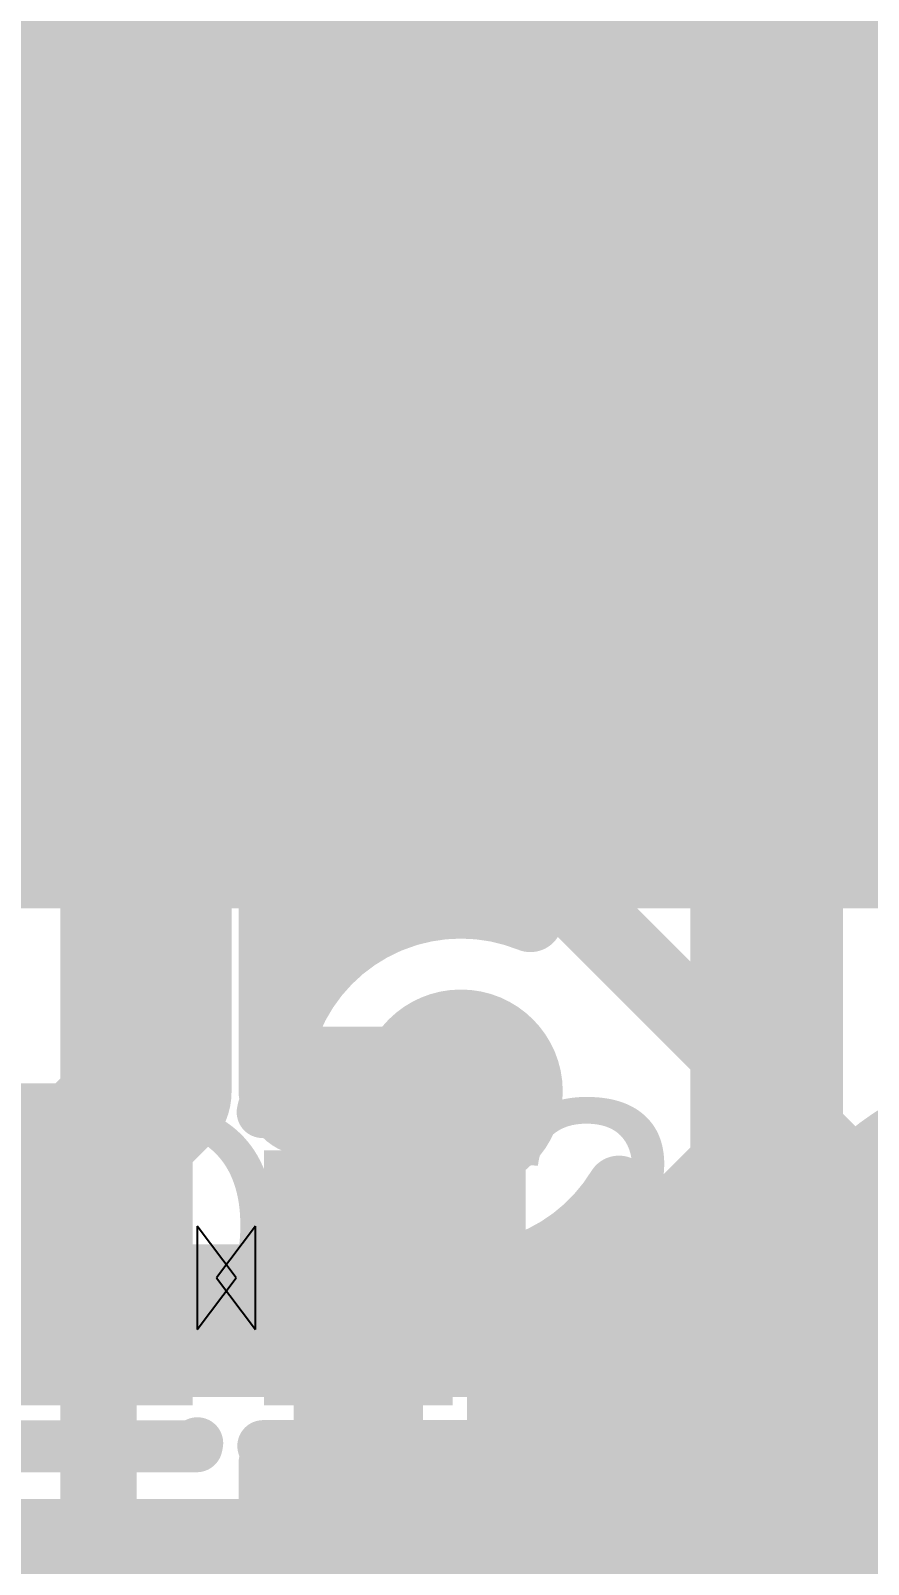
# Model space of a CAD drawing. Header units: inches. Extents: x 0 to 215, y 0 to 215.
# Drawn here: x 0.4368 to 0.5015, y 0.4549 to 0.5734 of the extents above; entities that cross this region are included whole.
import ezdxf

# ---------------------------------------------------------------- set-up
doc = ezdxf.new("R2010")
doc.units = ezdxf.units.IN
doc.header["$MEASUREMENT"] = 0
for name, color, linetype in [('BottomLayer', 5, 'Continuous'), ('BottomOverlay', 54, 'Continuous'), ('BottomPaste', 16, 'Continuous'), ('BottomSolder', 6, 'Continuous'), ('TopLayer', 1, 'Continuous'), ('TopOverlay', 2, 'Continuous'), ('TopPaste', 8, 'Continuous'), ('TopSolder', 216, 'Continuous'), ('ViaHoleLayer', 16, 'Continuous')]:
    doc.layers.add(name, color=color, linetype=linetype)
doc.styles.add('Arial', font='', dxfattribs={"height": 0.2})
doc.styles.get('Arial').set_extended_font_data('Arial')

# ---------------------------------------------------------------- blocks, each defined once
blk = doc.blocks.new('BF82192__10')
at = {"layer": 'BottomLayer'}
for points in [[(-0.01181, -0.18307), (-0.01181, -0.15157), (0.01181, -0.15157), (0.01181, -0.18307)], [(0.03543, -0.18307), (0.03543, -0.15157), (0.05906, -0.15157), (0.05906, -0.18307)]]:
    blk.add_hatch(color=5, dxfattribs=at).paths.add_polyline_path(points)
at = {"layer": 'BottomPaste'}
for points in [[(-0.01181, -0.18307), (-0.01181, -0.15157), (0.01181, -0.15157), (0.01181, -0.18307)], [(0.03543, -0.18307), (0.03543, -0.15157), (0.05906, -0.15157), (0.05906, -0.18307)]]:
    blk.add_hatch(color=16, dxfattribs=at).paths.add_polyline_path(points)
at = {"layer": 'BottomSolder'}
for points in [[(-0.01581, -0.18707), (-0.01581, -0.14757), (0.01581, -0.14757), (0.01581, -0.18707)], [(0.03143, -0.18707), (0.03143, -0.14757), (0.06306, -0.14757), (0.06306, -0.18707)]]:
    blk.add_hatch(color=6, dxfattribs=at).paths.add_polyline_path(points)
at = {"layer": 'BottomOverlay'}
blk.add_lwpolyline([(0.29565, -0.08636, 0.01, 0.01, -1), (-0.2949, -0.08636, 0.01, 0.01, 0)], format="xyseb", dxfattribs=at)
blk.add_lwpolyline([(0.29565, -0.08636, 0.01, 0.01, -1), (-0.2949, -0.08636, 0.01, 0.01, 0)], format="xyseb", dxfattribs=at)
blk = doc.blocks.new('T___P_____18')
at = {"layer": 'TopLayer'}
h = blk.add_hatch(color=1, dxfattribs=at)
edge = h.paths.add_edge_path()
edge.add_arc((0, 0), 0.01969, 0, 360)
at = {"layer": 'TopPaste'}
h = blk.add_hatch(color=8, dxfattribs=at)
edge = h.paths.add_edge_path()
edge.add_arc((0, 0), 0.01969, 0, 360)
at = {"layer": 'TopSolder'}
h = blk.add_hatch(color=216, dxfattribs=at)
edge = h.paths.add_edge_path()
edge.add_arc((0, 0), 0.02369, 0, 360)
blk = doc.blocks.new('R0201_23')
at = {"layer": 'TopLayer'}
for points in [[(-0.01673, 0.00787), (-0.00492, 0.00787), (-0.00492, -0.00787), (-0.01673, -0.00787)], [(0.00492, 0.00787), (0.01673, 0.00787), (0.01673, -0.00787), (0.00492, -0.00787)]]:
    blk.add_hatch(color=1, dxfattribs=at).paths.add_polyline_path(points)
at = {"layer": 'TopPaste'}
for points in [[(-0.01673, 0.00787), (-0.00492, 0.00787), (-0.00492, -0.00787), (-0.01673, -0.00787)], [(0.00492, 0.00787), (0.01673, 0.00787), (0.01673, -0.00787), (0.00492, -0.00787)]]:
    blk.add_hatch(color=8, dxfattribs=at).paths.add_polyline_path(points)
at = {"layer": 'TopSolder'}
for points in [[(-0.02073, 0.01187), (-0.00092, 0.01187), (-0.00092, -0.01187), (-0.02073, -0.01187)], [(0.00092, 0.01187), (0.02073, 0.01187), (0.02073, -0.01187), (0.00092, -0.01187)]]:
    blk.add_hatch(color=216, dxfattribs=at).paths.add_polyline_path(points)
at = {"layer": 'TopOverlay'}
for points in [[(-0.02362, 0.01496, 0.00394, 0.00394, 0), (-0.00394, 0.01496, 0.00394, 0.00394, 0)], [(-0.02362, 0.01496, 0.00394, 0.00394, 0), (-0.02362, -0.01496, 0.00394, 0.00394, 0)], [(0.00394, 0.01496, 0.00394, 0.00394, 0), (0.02362, 0.01496, 0.00394, 0.00394, 0)], [(0.02362, 0.01496, 0.00394, 0.00394, 0), (0.02362, -0.01496, 0.00394, 0.00394, 0)], [(-0.02362, -0.01496, 0.00394, 0.00394, 0), (-0.00394, -0.01496, 0.00394, 0.00394, 0)], [(0.00394, -0.01496, 0.00394, 0.00394, 0), (0.02362, -0.01496, 0.00394, 0.00394, 0)]]:
    blk.add_lwpolyline(points, format="xyseb", dxfattribs=at)
for points in [[(-0.02461, 0.01496, 0.00197, 0.00197, 1), (-0.02264, 0.01496, 0.00197, 0.00197, 1)], [(-0.02461, 0.01496, 0.00197, 0.00197, 1), (-0.02264, 0.01496, 0.00197, 0.00197, 1)], [(-0.00492, 0.01496, 0.00197, 0.00197, 1), (-0.00295, 0.01496, 0.00197, 0.00197, 1)], [(0.00295, 0.01496, 0.00197, 0.00197, 1), (0.00492, 0.01496, 0.00197, 0.00197, 1)], [(0.02264, 0.01496, 0.00197, 0.00197, 1), (0.02461, 0.01496, 0.00197, 0.00197, 1)], [(0.02264, 0.01496, 0.00197, 0.00197, 1), (0.02461, 0.01496, 0.00197, 0.00197, 1)], [(-0.02461, -0.01496, 0.00197, 0.00197, 1), (-0.02264, -0.01496, 0.00197, 0.00197, 1)], [(-0.02461, -0.01496, 0.00197, 0.00197, 1), (-0.02264, -0.01496, 0.00197, 0.00197, 1)], [(-0.00492, -0.01496, 0.00197, 0.00197, 1), (-0.00295, -0.01496, 0.00197, 0.00197, 1)], [(0.00295, -0.01496, 0.00197, 0.00197, 1), (0.00492, -0.01496, 0.00197, 0.00197, 1)], [(0.02264, -0.01496, 0.00197, 0.00197, 1), (0.02461, -0.01496, 0.00197, 0.00197, 1)], [(0.02264, -0.01496, 0.00197, 0.00197, 1), (0.02461, -0.01496, 0.00197, 0.00197, 1)]]:
    blk.add_lwpolyline(points, format="xyseb", close=True, dxfattribs=at)
blk = doc.blocks.new('R0201_24')
at = {"layer": 'TopLayer'}
for points in [[(-0.01673, 0.00787), (-0.00492, 0.00787), (-0.00492, -0.00787), (-0.01673, -0.00787)], [(0.00492, 0.00787), (0.01673, 0.00787), (0.01673, -0.00787), (0.00492, -0.00787)]]:
    blk.add_hatch(color=1, dxfattribs=at).paths.add_polyline_path(points)
at = {"layer": 'TopPaste'}
for points in [[(-0.01673, 0.00787), (-0.00492, 0.00787), (-0.00492, -0.00787), (-0.01673, -0.00787)], [(0.00492, 0.00787), (0.01673, 0.00787), (0.01673, -0.00787), (0.00492, -0.00787)]]:
    blk.add_hatch(color=8, dxfattribs=at).paths.add_polyline_path(points)
at = {"layer": 'TopSolder'}
for points in [[(-0.02073, 0.01187), (-0.00092, 0.01187), (-0.00092, -0.01187), (-0.02073, -0.01187)], [(0.00092, 0.01187), (0.02073, 0.01187), (0.02073, -0.01187), (0.00092, -0.01187)]]:
    blk.add_hatch(color=216, dxfattribs=at).paths.add_polyline_path(points)
at = {"layer": 'TopOverlay'}
for points in [[(-0.02362, 0.01496, 0.00394, 0.00394, 0), (-0.00394, 0.01496, 0.00394, 0.00394, 0)], [(-0.02362, 0.01496, 0.00394, 0.00394, 0), (-0.02362, -0.01496, 0.00394, 0.00394, 0)], [(0.00394, 0.01496, 0.00394, 0.00394, 0), (0.02362, 0.01496, 0.00394, 0.00394, 0)], [(0.02362, 0.01496, 0.00394, 0.00394, 0), (0.02362, -0.01496, 0.00394, 0.00394, 0)], [(-0.02362, -0.01496, 0.00394, 0.00394, 0), (-0.00394, -0.01496, 0.00394, 0.00394, 0)], [(0.00394, -0.01496, 0.00394, 0.00394, 0), (0.02362, -0.01496, 0.00394, 0.00394, 0)]]:
    blk.add_lwpolyline(points, format="xyseb", dxfattribs=at)
for points in [[(-0.02461, 0.01496, 0.00197, 0.00197, 1), (-0.02264, 0.01496, 0.00197, 0.00197, 1)], [(-0.02461, 0.01496, 0.00197, 0.00197, 1), (-0.02264, 0.01496, 0.00197, 0.00197, 1)], [(-0.00492, 0.01496, 0.00197, 0.00197, 1), (-0.00295, 0.01496, 0.00197, 0.00197, 1)], [(0.00295, 0.01496, 0.00197, 0.00197, 1), (0.00492, 0.01496, 0.00197, 0.00197, 1)], [(0.02264, 0.01496, 0.00197, 0.00197, 1), (0.02461, 0.01496, 0.00197, 0.00197, 1)], [(0.02264, 0.01496, 0.00197, 0.00197, 1), (0.02461, 0.01496, 0.00197, 0.00197, 1)], [(-0.02461, -0.01496, 0.00197, 0.00197, 1), (-0.02264, -0.01496, 0.00197, 0.00197, 1)], [(-0.02461, -0.01496, 0.00197, 0.00197, 1), (-0.02264, -0.01496, 0.00197, 0.00197, 1)], [(-0.00492, -0.01496, 0.00197, 0.00197, 1), (-0.00295, -0.01496, 0.00197, 0.00197, 1)], [(0.00295, -0.01496, 0.00197, 0.00197, 1), (0.00492, -0.01496, 0.00197, 0.00197, 1)], [(0.02264, -0.01496, 0.00197, 0.00197, 1), (0.02461, -0.01496, 0.00197, 0.00197, 1)], [(0.02264, -0.01496, 0.00197, 0.00197, 1), (0.02461, -0.01496, 0.00197, 0.00197, 1)]]:
    blk.add_lwpolyline(points, format="xyseb", close=True, dxfattribs=at)
blk = doc.blocks.new('R0201_38')
at = {"layer": 'TopLayer'}
for points in [[(-0.01673, 0.00787), (-0.00492, 0.00787), (-0.00492, -0.00787), (-0.01673, -0.00787)], [(0.00492, 0.00787), (0.01673, 0.00787), (0.01673, -0.00787), (0.00492, -0.00787)]]:
    blk.add_hatch(color=1, dxfattribs=at).paths.add_polyline_path(points)
at = {"layer": 'TopPaste'}
for points in [[(-0.01673, 0.00787), (-0.00492, 0.00787), (-0.00492, -0.00787), (-0.01673, -0.00787)], [(0.00492, 0.00787), (0.01673, 0.00787), (0.01673, -0.00787), (0.00492, -0.00787)]]:
    blk.add_hatch(color=8, dxfattribs=at).paths.add_polyline_path(points)
at = {"layer": 'TopSolder'}
for points in [[(-0.02073, 0.01187), (-0.00092, 0.01187), (-0.00092, -0.01187), (-0.02073, -0.01187)], [(0.00092, 0.01187), (0.02073, 0.01187), (0.02073, -0.01187), (0.00092, -0.01187)]]:
    blk.add_hatch(color=216, dxfattribs=at).paths.add_polyline_path(points)
at = {"layer": 'TopOverlay'}
for points in [[(-0.02362, 0.01496, 0.00394, 0.00394, 0), (-0.00394, 0.01496, 0.00394, 0.00394, 0)], [(-0.02362, 0.01496, 0.00394, 0.00394, 0), (-0.02362, -0.01496, 0.00394, 0.00394, 0)], [(0.00394, 0.01496, 0.00394, 0.00394, 0), (0.02362, 0.01496, 0.00394, 0.00394, 0)], [(0.02362, 0.01496, 0.00394, 0.00394, 0), (0.02362, -0.01496, 0.00394, 0.00394, 0)], [(-0.02362, -0.01496, 0.00394, 0.00394, 0), (-0.00394, -0.01496, 0.00394, 0.00394, 0)], [(0.00394, -0.01496, 0.00394, 0.00394, 0), (0.02362, -0.01496, 0.00394, 0.00394, 0)]]:
    blk.add_lwpolyline(points, format="xyseb", dxfattribs=at)
for points in [[(-0.02461, 0.01496, 0.00197, 0.00197, 1), (-0.02264, 0.01496, 0.00197, 0.00197, 1)], [(-0.02461, 0.01496, 0.00197, 0.00197, 1), (-0.02264, 0.01496, 0.00197, 0.00197, 1)], [(-0.00492, 0.01496, 0.00197, 0.00197, 1), (-0.00295, 0.01496, 0.00197, 0.00197, 1)], [(0.00295, 0.01496, 0.00197, 0.00197, 1), (0.00492, 0.01496, 0.00197, 0.00197, 1)], [(0.02264, 0.01496, 0.00197, 0.00197, 1), (0.02461, 0.01496, 0.00197, 0.00197, 1)], [(0.02264, 0.01496, 0.00197, 0.00197, 1), (0.02461, 0.01496, 0.00197, 0.00197, 1)], [(-0.02461, -0.01496, 0.00197, 0.00197, 1), (-0.02264, -0.01496, 0.00197, 0.00197, 1)], [(-0.02461, -0.01496, 0.00197, 0.00197, 1), (-0.02264, -0.01496, 0.00197, 0.00197, 1)], [(-0.00492, -0.01496, 0.00197, 0.00197, 1), (-0.00295, -0.01496, 0.00197, 0.00197, 1)], [(0.00295, -0.01496, 0.00197, 0.00197, 1), (0.00492, -0.01496, 0.00197, 0.00197, 1)], [(0.02264, -0.01496, 0.00197, 0.00197, 1), (0.02461, -0.01496, 0.00197, 0.00197, 1)], [(0.02264, -0.01496, 0.00197, 0.00197, 1), (0.02461, -0.01496, 0.00197, 0.00197, 1)]]:
    blk.add_lwpolyline(points, format="xyseb", close=True, dxfattribs=at)
blk = doc.blocks.new('D0201_BI_A_50')
at = {"layer": 'TopLayer'}
for points in [[(-0.01523, 0.00789), (-0.0046, 0.00789), (-0.0046, -0.00786), (-0.01523, -0.00786)], [(0.00485, 0.00789), (0.01548, 0.00789), (0.01548, -0.00786), (0.00485, -0.00786)]]:
    blk.add_hatch(color=1, dxfattribs=at).paths.add_polyline_path(points)
at = {"layer": 'TopPaste'}
for points in [[(-0.01523, 0.00789), (-0.0046, 0.00789), (-0.0046, -0.00786), (-0.01523, -0.00786)], [(0.00485, 0.00789), (0.01548, 0.00789), (0.01548, -0.00786), (0.00485, -0.00786)]]:
    blk.add_hatch(color=8, dxfattribs=at).paths.add_polyline_path(points)
at = {"layer": 'TopSolder'}
for points in [[(-0.0172, 0.00986), (-0.00263, 0.00986), (-0.00263, -0.00983), (-0.0172, -0.00983)], [(0.00288, 0.00986), (0.01745, 0.00986), (0.01745, -0.00983), (0.00288, -0.00983)]]:
    blk.add_hatch(color=216, dxfattribs=at).paths.add_polyline_path(points)
at = {"layer": 'TopOverlay'}
for p, q in [((0.00103, 0.00001), (-0.00197, 0.00401)), ((-0.00197, 0.00401), (-0.00197, -0.00399)), ((0.00253, 0.00401), (-0.00047, 0.00001)), ((0.00253, -0.00399), (0.00253, 0.00401)), ((-0.00197, -0.00399), (0.00103, 0.00001)), ((-0.00047, 0.00001), (0.00253, -0.00399))]:
    blk.add_line(p, q, dxfattribs=at)
for points in [[(-0.00257, 0.01301, 0.004, 0.004, 0), (-0.02032, 0.01301, 0.004, 0.004, 0)], [(-0.02032, 0.01301, 0.004, 0.004, 0), (-0.02032, 0.01001, 0.004, 0.004, 0)], [(0.00257, 0.01304, 0.004, 0.004, 0), (0.00252, 0.01279, 0.004, 0.004, 0)], [(0.02032, 0.01304, 0.004, 0.004, 0), (0.00257, 0.01304, 0.004, 0.004, 0)], [(0.02032, 0.01304, 0.004, 0.004, 0), (0.02032, -0.01001, 0.004, 0.004, 0)], [(-0.02032, 0.01001, 0.004, 0.004, 0), (-0.02032, -0.01304, 0.004, 0.004, 0)], [(0.02032, -0.01001, 0.004, 0.004, 0), (0.02032, -0.01301, 0.004, 0.004, 0)], [(-0.00257, -0.01304, 0.004, 0.004, 0), (-0.02032, -0.01304, 0.004, 0.004, 0)], [(-0.00252, -0.01279, 0.004, 0.004, 0), (-0.00257, -0.01304, 0.004, 0.004, 0)], [(0.02032, -0.01301, 0.004, 0.004, 0), (0.00257, -0.01301, 0.004, 0.004, 0)]]:
    blk.add_lwpolyline(points, format="xyseb", dxfattribs=at)
for points in [[(-0.02132, 0.01301, 0.002, 0.002, 1), (-0.01932, 0.01301, 0.002, 0.002, 1)], [(-0.02132, 0.01301, 0.002, 0.002, 1), (-0.01932, 0.01301, 0.002, 0.002, 1)], [(-0.00357, 0.01301, 0.002, 0.002, 1), (-0.00157, 0.01301, 0.002, 0.002, 1)], [(0.00152, 0.01279, 0.002, 0.002, 1), (0.00352, 0.01279, 0.002, 0.002, 1)], [(0.00157, 0.01304, 0.002, 0.002, 1), (0.00357, 0.01304, 0.002, 0.002, 1)], [(0.00157, 0.01304, 0.002, 0.002, 1), (0.00357, 0.01304, 0.002, 0.002, 1)], [(0.01932, 0.01304, 0.002, 0.002, 1), (0.02132, 0.01304, 0.002, 0.002, 1)], [(0.01932, 0.01304, 0.002, 0.002, 1), (0.02132, 0.01304, 0.002, 0.002, 1)], [(-0.02132, 0.01001, 0.002, 0.002, 1), (-0.01932, 0.01001, 0.002, 0.002, 1)], [(-0.02132, 0.01001, 0.002, 0.002, 1), (-0.01932, 0.01001, 0.002, 0.002, 1)], [(0.01932, -0.01001, 0.002, 0.002, 1), (0.02132, -0.01001, 0.002, 0.002, 1)], [(0.01932, -0.01001, 0.002, 0.002, 1), (0.02132, -0.01001, 0.002, 0.002, 1)], [(-0.02132, -0.01304, 0.002, 0.002, 1), (-0.01932, -0.01304, 0.002, 0.002, 1)], [(-0.02132, -0.01304, 0.002, 0.002, 1), (-0.01932, -0.01304, 0.002, 0.002, 1)], [(-0.00357, -0.01304, 0.002, 0.002, 1), (-0.00157, -0.01304, 0.002, 0.002, 1)], [(-0.00357, -0.01304, 0.002, 0.002, 1), (-0.00157, -0.01304, 0.002, 0.002, 1)], [(-0.00352, -0.01279, 0.002, 0.002, 1), (-0.00152, -0.01279, 0.002, 0.002, 1)], [(0.00157, -0.01301, 0.002, 0.002, 1), (0.00357, -0.01301, 0.002, 0.002, 1)], [(0.01932, -0.01301, 0.002, 0.002, 1), (0.02132, -0.01301, 0.002, 0.002, 1)], [(0.01932, -0.01301, 0.002, 0.002, 1), (0.02132, -0.01301, 0.002, 0.002, 1)]]:
    blk.add_lwpolyline(points, format="xyseb", close=True, dxfattribs=at)

msp = doc.modelspace()

# ---------------------------------------------------------------- hatches: boundary and pattern name
at = {"layer": 'BottomLayer'}
h = msp.add_hatch(color=5, dxfattribs=at)
edge = h.paths.add_edge_path()
edge.add_arc((0.47, 0.49141), 0.00787, 0, 360)
at = {"layer": 'TopLayer'}
h = msp.add_hatch(color=1, dxfattribs=at)
edge = h.paths.add_edge_path()
edge.add_arc((0.47, 0.49141), 0.00787, 0, 360)
at = {"layer": 'ViaHoleLayer'}
h = msp.add_hatch(color=16, dxfattribs=at)
edge = h.paths.add_edge_path()
edge.add_arc((0.47, 0.49141), 0.00394, 0, 360)

# ---------------------------------------------------------------- linework, layer by layer
at = {"layer": 'BottomLayer'}
for points in [[(0.15783, 0.57425, 0.005, 0.005, 0), (0.54055, 0.57425, 0.005, 0.005, 0)], [(0.15852, 0.57023, 0.005, 0.005, 0), (0.54297, 0.57023, 0.005, 0.005, 0)], [(0.1592, 0.56621, 0.005, 0.005, 0), (0.54694, 0.56621, 0.005, 0.005, 0)], [(0.15988, 0.5622, 0.005, 0.005, 0), (0.55096, 0.5622, 0.005, 0.005, 0)], [(0.16056, 0.55818, 0.005, 0.005, 0), (0.55497, 0.55818, 0.005, 0.005, 0)], [(0.16124, 0.55417, 0.005, 0.005, 0), (0.55899, 0.55417, 0.005, 0.005, 0)], [(0.16193, 0.55015, 0.005, 0.005, 0), (0.563, 0.55015, 0.005, 0.005, 0)], [(0.42813, 0.54748, 0.005, 0.005, 0), (0.46463, 0.54748, 0.005, 0.005, 0)], [(0.46463, 0.50467, 0.005, 0.005, 0), (0.46463, 0.54748, 0.005, 0.005, 0)], [(0.47537, 0.54748, 0.005, 0.005, 0), (0.51187, 0.54748, 0.005, 0.005, 0)], [(0.47537, 0.50467, 0.005, 0.005, 0), (0.47537, 0.54748, 0.005, 0.005, 0)], [(0.46463, 0.54614, 0.005, 0.005, 0), (0.47537, 0.54614, 0.005, 0.005, 0)], [(0.46463, 0.54212, 0.005, 0.005, 0), (0.47537, 0.54212, 0.005, 0.005, 0)], [(0.46463, 0.5381, 0.005, 0.005, 0), (0.47537, 0.5381, 0.005, 0.005, 0)], [(0.46463, 0.53409, 0.005, 0.005, 0), (0.47537, 0.53409, 0.005, 0.005, 0)], [(0.46463, 0.53007, 0.005, 0.005, 0), (0.47537, 0.53007, 0.005, 0.005, 0)], [(0.44638, 0.49138, 0.01181, 0.01181, 0), (0.44638, 0.5253, 0.01181, 0.01181, 0)], [(0.49362, 0.48462, 0.01181, 0.01181, 0), (0.49362, 0.5253, 0.01181, 0.01181, 0)], [(0.46463, 0.52606, 0.005, 0.005, 0), (0.47537, 0.52606, 0.005, 0.005, 0)], [(0.46463, 0.52204, 0.005, 0.005, 0), (0.47537, 0.52204, 0.005, 0.005, 0)], [(0.46463, 0.51803, 0.005, 0.005, 0), (0.47537, 0.51803, 0.005, 0.005, 0)], [(0.46463, 0.51401, 0.005, 0.005, 0), (0.47537, 0.51401, 0.005, 0.005, 0)], [(0.46463, 0.50999, 0.005, 0.005, 0), (0.47537, 0.50999, 0.005, 0.005, 0)], [(0.46463, 0.50598, 0.005, 0.005, 0), (0.47537, 0.50598, 0.005, 0.005, 0)], [(0.46463, 0.50467, 0.005, 0.005, -0.194891), (0.47537, 0.50467, 0.005, 0.005, 0)], [(0.42869, 0.47369, 0.01181, 0.01181, 0), (0.44638, 0.49138, 0.01181, 0.01181, 0)], [(0.48269, 0.47369, 0.01181, 0.01181, 0), (0.49362, 0.48462, 0.01181, 0.01181, 0)], [(0.42869, 0.47369, 0.01181, 0.01181, 0), (0.48269, 0.47369, 0.01181, 0.01181, 0)], [(0.49423, 0.46221, 0.005, 0.005, 0), (0.5051, 0.47308, 0.005, 0.005, 0)], [(0.50186, 0.46984, 0.005, 0.005, 0), (0.55121, 0.46984, 0.005, 0.005, 0)], [(0.49784, 0.46582, 0.005, 0.005, 0), (0.55069, 0.46582, 0.005, 0.005, 0)], [(0.49423, 0.46221, 0.005, 0.005, -0.199638), (0.48269, 0.45741, 0.005, 0.005, 0)], [(0.4942, 0.46218, 0.005, 0.005, -0.198912), (0.48269, 0.45741, 0.005, 0.005, 0)], [(0.49382, 0.46181, 0.005, 0.005, 0), (0.54288, 0.46181, 0.005, 0.005, 0)], [(0.48619, 0.45779, 0.005, 0.005, 0), (0.53807, 0.45779, 0.005, 0.005, 0)], [(0.41554, 0.43752, 0.005, 0.005, 0), (0.43543, 0.45741, 0.005, 0.005, 0)], [(0.43543, 0.45741, 0.005, 0.005, 0), (0.48269, 0.45741, 0.005, 0.005, 0)], [(0.4318, 0.45377, 0.005, 0.005, 0), (0.53549, 0.45377, 0.005, 0.005, 0)]]:
    msp.add_lwpolyline(points, format="xyseb", dxfattribs=at)
for points in [[(0.46338, 0.54748, 0.0025, 0.0025, 1), (0.46588, 0.54748, 0.0025, 0.0025, 1)], [(0.46338, 0.54748, 0.0025, 0.0025, 1), (0.46588, 0.54748, 0.0025, 0.0025, 1)], [(0.47412, 0.54748, 0.0025, 0.0025, 1), (0.47662, 0.54748, 0.0025, 0.0025, 1)], [(0.47412, 0.54748, 0.0025, 0.0025, 1), (0.47662, 0.54748, 0.0025, 0.0025, 1)], [(0.46338, 0.54614, 0.0025, 0.0025, 1), (0.46588, 0.54614, 0.0025, 0.0025, 1)], [(0.47412, 0.54614, 0.0025, 0.0025, 1), (0.47662, 0.54614, 0.0025, 0.0025, 1)], [(0.46338, 0.54212, 0.0025, 0.0025, 1), (0.46588, 0.54212, 0.0025, 0.0025, 1)], [(0.47412, 0.54212, 0.0025, 0.0025, 1), (0.47662, 0.54212, 0.0025, 0.0025, 1)], [(0.46338, 0.5381, 0.0025, 0.0025, 1), (0.46588, 0.5381, 0.0025, 0.0025, 1)], [(0.47412, 0.5381, 0.0025, 0.0025, 1), (0.47662, 0.5381, 0.0025, 0.0025, 1)], [(0.46338, 0.53409, 0.0025, 0.0025, 1), (0.46588, 0.53409, 0.0025, 0.0025, 1)], [(0.47412, 0.53409, 0.0025, 0.0025, 1), (0.47662, 0.53409, 0.0025, 0.0025, 1)], [(0.46338, 0.53007, 0.0025, 0.0025, 1), (0.46588, 0.53007, 0.0025, 0.0025, 1)], [(0.47412, 0.53007, 0.0025, 0.0025, 1), (0.47662, 0.53007, 0.0025, 0.0025, 1)], [(0.44343, 0.5253, 0.00591, 0.00591, 1), (0.44933, 0.5253, 0.00591, 0.00591, 1)], [(0.49067, 0.5253, 0.00591, 0.00591, 1), (0.49657, 0.5253, 0.00591, 0.00591, 1)], [(0.46338, 0.52606, 0.0025, 0.0025, 1), (0.46588, 0.52606, 0.0025, 0.0025, 1)], [(0.47412, 0.52606, 0.0025, 0.0025, 1), (0.47662, 0.52606, 0.0025, 0.0025, 1)], [(0.46338, 0.52204, 0.0025, 0.0025, 1), (0.46588, 0.52204, 0.0025, 0.0025, 1)], [(0.47412, 0.52204, 0.0025, 0.0025, 1), (0.47662, 0.52204, 0.0025, 0.0025, 1)], [(0.46338, 0.51803, 0.0025, 0.0025, 1), (0.46588, 0.51803, 0.0025, 0.0025, 1)], [(0.47412, 0.51803, 0.0025, 0.0025, 1), (0.47662, 0.51803, 0.0025, 0.0025, 1)], [(0.46338, 0.51401, 0.0025, 0.0025, 1), (0.46588, 0.51401, 0.0025, 0.0025, 1)], [(0.47412, 0.51401, 0.0025, 0.0025, 1), (0.47662, 0.51401, 0.0025, 0.0025, 1)], [(0.46338, 0.50999, 0.0025, 0.0025, 1), (0.46588, 0.50999, 0.0025, 0.0025, 1)], [(0.47412, 0.50999, 0.0025, 0.0025, 1), (0.47662, 0.50999, 0.0025, 0.0025, 1)], [(0.46338, 0.50598, 0.0025, 0.0025, 1), (0.46588, 0.50598, 0.0025, 0.0025, 1)], [(0.47412, 0.50598, 0.0025, 0.0025, 1), (0.47662, 0.50598, 0.0025, 0.0025, 1)], [(0.46338, 0.50467, 0.0025, 0.0025, 1), (0.46588, 0.50467, 0.0025, 0.0025, 1)], [(0.46338, 0.50467, 0.0025, 0.0025, 1), (0.46588, 0.50467, 0.0025, 0.0025, 1)], [(0.47412, 0.50467, 0.0025, 0.0025, 1), (0.47662, 0.50467, 0.0025, 0.0025, 1)], [(0.47412, 0.50467, 0.0025, 0.0025, 1), (0.47662, 0.50467, 0.0025, 0.0025, 1)], [(0.44343, 0.49138, 0.00591, 0.00591, 1), (0.44933, 0.49138, 0.00591, 0.00591, 1)], [(0.44343, 0.49138, 0.00591, 0.00591, 1), (0.44933, 0.49138, 0.00591, 0.00591, 1)], [(0.49067, 0.48462, 0.00591, 0.00591, 1), (0.49657, 0.48462, 0.00591, 0.00591, 1)], [(0.49067, 0.48462, 0.00591, 0.00591, 1), (0.49657, 0.48462, 0.00591, 0.00591, 1)], [(0.47974, 0.47369, 0.00591, 0.00591, 1), (0.48564, 0.47369, 0.00591, 0.00591, 1)], [(0.47974, 0.47369, 0.00591, 0.00591, 1), (0.48564, 0.47369, 0.00591, 0.00591, 1)], [(0.50061, 0.46984, 0.0025, 0.0025, 1), (0.50311, 0.46984, 0.0025, 0.0025, 1)], [(0.49659, 0.46582, 0.0025, 0.0025, 1), (0.49909, 0.46582, 0.0025, 0.0025, 1)], [(0.49295, 0.46218, 0.0025, 0.0025, 1), (0.49545, 0.46218, 0.0025, 0.0025, 1)], [(0.49298, 0.46221, 0.0025, 0.0025, 1), (0.49548, 0.46221, 0.0025, 0.0025, 1)], [(0.49298, 0.46221, 0.0025, 0.0025, 1), (0.49548, 0.46221, 0.0025, 0.0025, 1)], [(0.49257, 0.46181, 0.0025, 0.0025, 1), (0.49507, 0.46181, 0.0025, 0.0025, 1)], [(0.48494, 0.45779, 0.0025, 0.0025, 1), (0.48744, 0.45779, 0.0025, 0.0025, 1)], [(0.43418, 0.45741, 0.0025, 0.0025, 1), (0.43668, 0.45741, 0.0025, 0.0025, 1)], [(0.43418, 0.45741, 0.0025, 0.0025, 1), (0.43668, 0.45741, 0.0025, 0.0025, 1)], [(0.48144, 0.45741, 0.0025, 0.0025, 1), (0.48394, 0.45741, 0.0025, 0.0025, 1)], [(0.48144, 0.45741, 0.0025, 0.0025, 1), (0.48394, 0.45741, 0.0025, 0.0025, 1)], [(0.48144, 0.45741, 0.0025, 0.0025, 1), (0.48394, 0.45741, 0.0025, 0.0025, 1)]]:
    msp.add_lwpolyline(points, format="xyseb", close=True, dxfattribs=at)
at = {"layer": 'TopLayer'}
for points in [[(0.45287, 0.5908, 0.00591, 0.00591, 0), (0.47703, 0.56665, 0.00591, 0.00591, 0)], [(0.49759, 0.57944, 0.00591, 0.00591, 0), (0.51003, 0.567, 0.00591, 0.00591, 0)], [(0.446, 0.567, 0.00591, 0.00591, 0), (0.446, 0.579, 0.00591, 0.00591, 0)], [(0.47703, 0.56665, 0.00591, 0.00591, 0), (0.479, 0.56665, 0.00591, 0.00591, 0)], [(0.46031, 0.56452, 0.005, 0.005, 0), (0.46469, 0.56014, 0.005, 0.005, 0)], [(0.46031, 0.5577, 0.005, 0.005, 0), (0.46031, 0.56452, 0.005, 0.005, 0)], [(0.46031, 0.55818, 0.005, 0.005, 0), (0.46469, 0.55818, 0.005, 0.005, 0)], [(0.46031, 0.55466, 0.005, 0.005, 0), (0.46031, 0.5577, 0.005, 0.005, 0)], [(0.46031, 0.55466, 0.005, 0.005, 0), (0.46031, 0.5577, 0.005, 0.005, 0)], [(0.46469, 0.5543, 0.005, 0.005, 0), (0.46469, 0.55734, 0.005, 0.005, 0)], [(0.46469, 0.5543, 0.005, 0.005, 0), (0.46469, 0.55734, 0.005, 0.005, 0)], [(0.46031, 0.54535, 0.005, 0.005, 0), (0.46031, 0.55466, 0.005, 0.005, 0)], [(0.46031, 0.55417, 0.005, 0.005, 0), (0.46469, 0.55417, 0.005, 0.005, 0)], [(0.46469, 0.53266, 0.005, 0.005, 0), (0.46469, 0.5543, 0.005, 0.005, 0)], [(0.46031, 0.55015, 0.005, 0.005, 0), (0.46469, 0.55015, 0.005, 0.005, 0)], [(0.442, 0.54332, 0.00787, 0.00787, 0), (0.44403, 0.54535, 0.00787, 0.00787, 0)], [(0.44403, 0.54535, 0.00787, 0.00787, 0), (0.446, 0.54535, 0.00787, 0.00787, 0)], [(0.46031, 0.54614, 0.005, 0.005, 0), (0.46469, 0.54614, 0.005, 0.005, 0)], [(0.46031, 0.53301, 0.005, 0.005, 0), (0.46031, 0.54535, 0.005, 0.005, 0)], [(0.479, 0.506, 0.00591, 0.00591, 0), (0.479, 0.545, 0.00591, 0.00591, 0)], [(0.442, 0.477, 0.00591, 0.00591, 0), (0.442, 0.54332, 0.00591, 0.00591, 0)], [(0.46031, 0.54212, 0.005, 0.005, 0), (0.46469, 0.54212, 0.005, 0.005, 0)], [(0.46031, 0.5381, 0.005, 0.005, 0), (0.46469, 0.5381, 0.005, 0.005, 0)], [(0.46031, 0.53409, 0.005, 0.005, 0), (0.46469, 0.53409, 0.005, 0.005, 0)], [(0.45533, 0.53301, 0.005, 0.005, 0), (0.46031, 0.53301, 0.005, 0.005, 0)], [(0.45533, 0.49131, 0.005, 0.005, 0), (0.45533, 0.53301, 0.005, 0.005, 0)], [(0.46567, 0.506, 0.005, 0.005, 0), (0.46567, 0.53266, 0.005, 0.005, 0)], [(0.45533, 0.53007, 0.005, 0.005, 0), (0.46567, 0.53007, 0.005, 0.005, 0)], [(0.45533, 0.52606, 0.005, 0.005, 0), (0.46567, 0.52606, 0.005, 0.005, 0)], [(0.45533, 0.52204, 0.005, 0.005, 0), (0.46567, 0.52204, 0.005, 0.005, 0)], [(0.45533, 0.51803, 0.005, 0.005, 0), (0.46567, 0.51803, 0.005, 0.005, 0)], [(0.45533, 0.51401, 0.005, 0.005, 0), (0.46567, 0.51401, 0.005, 0.005, 0)], [(0.45533, 0.50999, 0.005, 0.005, 0), (0.46567, 0.50999, 0.005, 0.005, 0)], [(0.479, 0.506, 0.00591, 0.00591, 0), (0.53712, 0.44788, 0.00591, 0.00591, 0)], [(0.45533, 0.50598, 0.005, 0.005, 0), (0.46567, 0.50598, 0.005, 0.005, 0)], [(0.45569, 0.49131, 0.005, 0.005, -0.329367), (0.46571, 0.50506, 0.005, 0.005, 0)], [(0.45533, 0.50196, 0.005, 0.005, 0), (0.46034, 0.50196, 0.005, 0.005, 0)], [(0.45819, 0.49141, 0.01, 0.01, 0), (0.47, 0.49141, 0.01, 0.01, 0)], [(0.47, 0.47959, 0.01, 0.01, 0), (0.47, 0.49141, 0.01, 0.01, 0)], [(0.46849, 0.4899, 0.00787, 0.00787, 0), (0.47, 0.49141, 0.00787, 0.00787, 0)], [(0.46207, 0.477, 0.01, 0.01, 0), (0.46207, 0.48881, 0.01, 0.01, 0)], [(0.46849, 0.48598, 0.00787, 0.00787, 0), (0.46849, 0.4899, 0.00787, 0.00787, 0)], [(0.46207, 0.47956, 0.00787, 0.00787, 0), (0.46849, 0.48598, 0.00787, 0.00787, 0)], [(0.48221, 0.48394, 0.005, 0.005, -0.19013), (0.47383, 0.47762, 0.005, 0.005, 0)], [(0.48221, 0.48394, 0.005, 0.005, 0), (0.48969, 0.47646, 0.005, 0.005, 0)], [(0.48068, 0.48188, 0.005, 0.005, 0), (0.48427, 0.48188, 0.005, 0.005, 0)], [(0.46207, 0.477, 0.00787, 0.00787, 0), (0.46207, 0.47956, 0.00787, 0.00787, 0)], [(0.46207, 0.477, 0.01, 0.01, 0), (0.47133, 0.477, 0.01, 0.01, 0)], [(0.46207, 0.46519, 0.01, 0.01, 0), (0.46207, 0.477, 0.01, 0.01, 0)], [(0.47383, 0.46269, 0.005, 0.005, 0), (0.47383, 0.47762, 0.005, 0.005, 0)], [(0.47464, 0.47787, 0.005, 0.005, 0), (0.48828, 0.47787, 0.005, 0.005, 0)], [(0.442, 0.415, 0.00591, 0.00591, 0), (0.442, 0.477, 0.00591, 0.00591, 0)], [(0.52146, 0.44469, 0.005, 0.005, -0.569521), (0.48969, 0.47646, 0.005, 0.005, 0)], [(0.47383, 0.47385, 0.005, 0.005, 0), (0.48916, 0.47385, 0.005, 0.005, 0)], [(0.47383, 0.46984, 0.005, 0.005, 0), (0.48888, 0.46984, 0.005, 0.005, 0)], [(0.47383, 0.46582, 0.005, 0.005, 0), (0.48921, 0.46582, 0.005, 0.005, 0)], [(0.45533, 0.46269, 0.005, 0.005, 0), (0.47383, 0.46269, 0.005, 0.005, 0)], [(0.45533, 0.42052, 0.005, 0.005, 0), (0.45533, 0.46269, 0.005, 0.005, 0)], [(0.45533, 0.46181, 0.005, 0.005, 0), (0.4902, 0.46181, 0.005, 0.005, 0)], [(0.45533, 0.45779, 0.005, 0.005, 0), (0.49191, 0.45779, 0.005, 0.005, 0)], [(0.45533, 0.45377, 0.005, 0.005, 0), (0.49453, 0.45377, 0.005, 0.005, 0)]]:
    msp.add_lwpolyline(points, format="xyseb", dxfattribs=at)
for points in [[(0.44452, 0.567, 0.00295, 0.00295, 1), (0.44748, 0.567, 0.00295, 0.00295, 1)], [(0.47556, 0.56665, 0.00295, 0.00295, 1), (0.47851, 0.56665, 0.00295, 0.00295, 1)], [(0.47556, 0.56665, 0.00295, 0.00295, 1), (0.47851, 0.56665, 0.00295, 0.00295, 1)], [(0.47752, 0.56665, 0.00295, 0.00295, 1), (0.48048, 0.56665, 0.00295, 0.00295, 1)], [(0.45906, 0.56452, 0.0025, 0.0025, 1), (0.46156, 0.56452, 0.0025, 0.0025, 1)], [(0.45906, 0.56452, 0.0025, 0.0025, 1), (0.46156, 0.56452, 0.0025, 0.0025, 1)], [(0.46344, 0.56014, 0.0025, 0.0025, 1), (0.46594, 0.56014, 0.0025, 0.0025, 1)], [(0.45906, 0.55818, 0.0025, 0.0025, 1), (0.46156, 0.55818, 0.0025, 0.0025, 1)], [(0.46344, 0.55818, 0.0025, 0.0025, 1), (0.46594, 0.55818, 0.0025, 0.0025, 1)], [(0.45906, 0.5577, 0.0025, 0.0025, 1), (0.46156, 0.5577, 0.0025, 0.0025, 1)], [(0.45906, 0.5577, 0.0025, 0.0025, 1), (0.46156, 0.5577, 0.0025, 0.0025, 1)], [(0.45906, 0.5577, 0.0025, 0.0025, 1), (0.46156, 0.5577, 0.0025, 0.0025, 1)], [(0.46344, 0.55734, 0.0025, 0.0025, 1), (0.46594, 0.55734, 0.0025, 0.0025, 1)], [(0.46344, 0.55734, 0.0025, 0.0025, 1), (0.46594, 0.55734, 0.0025, 0.0025, 1)], [(0.45906, 0.55466, 0.0025, 0.0025, 1), (0.46156, 0.55466, 0.0025, 0.0025, 1)], [(0.45906, 0.55466, 0.0025, 0.0025, 1), (0.46156, 0.55466, 0.0025, 0.0025, 1)], [(0.45906, 0.55466, 0.0025, 0.0025, 1), (0.46156, 0.55466, 0.0025, 0.0025, 1)], [(0.45906, 0.55417, 0.0025, 0.0025, 1), (0.46156, 0.55417, 0.0025, 0.0025, 1)], [(0.46344, 0.5543, 0.0025, 0.0025, 1), (0.46594, 0.5543, 0.0025, 0.0025, 1)], [(0.46344, 0.5543, 0.0025, 0.0025, 1), (0.46594, 0.5543, 0.0025, 0.0025, 1)], [(0.46344, 0.5543, 0.0025, 0.0025, 1), (0.46594, 0.5543, 0.0025, 0.0025, 1)], [(0.46344, 0.55417, 0.0025, 0.0025, 1), (0.46594, 0.55417, 0.0025, 0.0025, 1)], [(0.45906, 0.55015, 0.0025, 0.0025, 1), (0.46156, 0.55015, 0.0025, 0.0025, 1)], [(0.46344, 0.55015, 0.0025, 0.0025, 1), (0.46594, 0.55015, 0.0025, 0.0025, 1)], [(0.44206, 0.54535, 0.00394, 0.00394, 1), (0.446, 0.54535, 0.00394, 0.00394, 1)], [(0.44206, 0.54535, 0.00394, 0.00394, 1), (0.446, 0.54535, 0.00394, 0.00394, 1)], [(0.44403, 0.54535, 0.00394, 0.00394, 1), (0.44797, 0.54535, 0.00394, 0.00394, 1)], [(0.45906, 0.54614, 0.0025, 0.0025, 1), (0.46156, 0.54614, 0.0025, 0.0025, 1)], [(0.45906, 0.54535, 0.0025, 0.0025, 1), (0.46156, 0.54535, 0.0025, 0.0025, 1)], [(0.45906, 0.54535, 0.0025, 0.0025, 1), (0.46156, 0.54535, 0.0025, 0.0025, 1)], [(0.46344, 0.54614, 0.0025, 0.0025, 1), (0.46594, 0.54614, 0.0025, 0.0025, 1)], [(0.47752, 0.545, 0.00295, 0.00295, 1), (0.48048, 0.545, 0.00295, 0.00295, 1)], [(0.44003, 0.54332, 0.00394, 0.00394, 1), (0.44397, 0.54332, 0.00394, 0.00394, 1)], [(0.44052, 0.54332, 0.00295, 0.00295, 1), (0.44348, 0.54332, 0.00295, 0.00295, 1)], [(0.45906, 0.54212, 0.0025, 0.0025, 1), (0.46156, 0.54212, 0.0025, 0.0025, 1)], [(0.46344, 0.54212, 0.0025, 0.0025, 1), (0.46594, 0.54212, 0.0025, 0.0025, 1)], [(0.45906, 0.5381, 0.0025, 0.0025, 1), (0.46156, 0.5381, 0.0025, 0.0025, 1)], [(0.46344, 0.5381, 0.0025, 0.0025, 1), (0.46594, 0.5381, 0.0025, 0.0025, 1)], [(0.45906, 0.53409, 0.0025, 0.0025, 1), (0.46156, 0.53409, 0.0025, 0.0025, 1)], [(0.46344, 0.53409, 0.0025, 0.0025, 1), (0.46594, 0.53409, 0.0025, 0.0025, 1)], [(0.45408, 0.53301, 0.0025, 0.0025, 1), (0.45658, 0.53301, 0.0025, 0.0025, 1)], [(0.45408, 0.53301, 0.0025, 0.0025, 1), (0.45658, 0.53301, 0.0025, 0.0025, 1)], [(0.45906, 0.53301, 0.0025, 0.0025, 1), (0.46156, 0.53301, 0.0025, 0.0025, 1)], [(0.45906, 0.53301, 0.0025, 0.0025, 1), (0.46156, 0.53301, 0.0025, 0.0025, 1)], [(0.46344, 0.53266, 0.0025, 0.0025, 1), (0.46594, 0.53266, 0.0025, 0.0025, 1)], [(0.46442, 0.53266, 0.0025, 0.0025, 1), (0.46692, 0.53266, 0.0025, 0.0025, 1)], [(0.45408, 0.53007, 0.0025, 0.0025, 1), (0.45658, 0.53007, 0.0025, 0.0025, 1)], [(0.46442, 0.53007, 0.0025, 0.0025, 1), (0.46692, 0.53007, 0.0025, 0.0025, 1)], [(0.45408, 0.52606, 0.0025, 0.0025, 1), (0.45658, 0.52606, 0.0025, 0.0025, 1)], [(0.46442, 0.52606, 0.0025, 0.0025, 1), (0.46692, 0.52606, 0.0025, 0.0025, 1)], [(0.45408, 0.52204, 0.0025, 0.0025, 1), (0.45658, 0.52204, 0.0025, 0.0025, 1)], [(0.46442, 0.52204, 0.0025, 0.0025, 1), (0.46692, 0.52204, 0.0025, 0.0025, 1)], [(0.45408, 0.51803, 0.0025, 0.0025, 1), (0.45658, 0.51803, 0.0025, 0.0025, 1)], [(0.46442, 0.51803, 0.0025, 0.0025, 1), (0.46692, 0.51803, 0.0025, 0.0025, 1)], [(0.45408, 0.51401, 0.0025, 0.0025, 1), (0.45658, 0.51401, 0.0025, 0.0025, 1)], [(0.46442, 0.51401, 0.0025, 0.0025, 1), (0.46692, 0.51401, 0.0025, 0.0025, 1)], [(0.45408, 0.50999, 0.0025, 0.0025, 1), (0.45658, 0.50999, 0.0025, 0.0025, 1)], [(0.46442, 0.50999, 0.0025, 0.0025, 1), (0.46692, 0.50999, 0.0025, 0.0025, 1)], [(0.47752, 0.506, 0.00295, 0.00295, 1), (0.48048, 0.506, 0.00295, 0.00295, 1)], [(0.47752, 0.506, 0.00295, 0.00295, 1), (0.48048, 0.506, 0.00295, 0.00295, 1)], [(0.45408, 0.50598, 0.0025, 0.0025, 1), (0.45658, 0.50598, 0.0025, 0.0025, 1)], [(0.46442, 0.506, 0.0025, 0.0025, 1), (0.46692, 0.506, 0.0025, 0.0025, 1)], [(0.46442, 0.50598, 0.0025, 0.0025, 1), (0.46692, 0.50598, 0.0025, 0.0025, 1)], [(0.46446, 0.50506, 0.0025, 0.0025, 1), (0.46696, 0.50506, 0.0025, 0.0025, 1)], [(0.45408, 0.50196, 0.0025, 0.0025, 1), (0.45658, 0.50196, 0.0025, 0.0025, 1)], [(0.45909, 0.50196, 0.0025, 0.0025, 1), (0.46159, 0.50196, 0.0025, 0.0025, 1)], [(0.45569, 0.49141, 0.005, 0.005, 1), (0.46069, 0.49141, 0.005, 0.005, 1)], [(0.4675, 0.49141, 0.005, 0.005, 1), (0.4725, 0.49141, 0.005, 0.005, 1)], [(0.4675, 0.49141, 0.005, 0.005, 1), (0.4725, 0.49141, 0.005, 0.005, 1)], [(0.46803, 0.49141, 0.00394, 0.00394, 1), (0.47197, 0.49141, 0.00394, 0.00394, 1)], [(0.45408, 0.49131, 0.0025, 0.0025, 1), (0.45658, 0.49131, 0.0025, 0.0025, 1)], [(0.45444, 0.49131, 0.0025, 0.0025, 1), (0.45694, 0.49131, 0.0025, 0.0025, 1)], [(0.45957, 0.48881, 0.005, 0.005, 1), (0.46457, 0.48881, 0.005, 0.005, 1)], [(0.46652, 0.4899, 0.00394, 0.00394, 1), (0.47046, 0.4899, 0.00394, 0.00394, 1)], [(0.46652, 0.4899, 0.00394, 0.00394, 1), (0.47046, 0.4899, 0.00394, 0.00394, 1)], [(0.46652, 0.48598, 0.00394, 0.00394, 1), (0.47046, 0.48598, 0.00394, 0.00394, 1)], [(0.46652, 0.48598, 0.00394, 0.00394, 1), (0.47046, 0.48598, 0.00394, 0.00394, 1)], [(0.48096, 0.48394, 0.0025, 0.0025, 1), (0.48346, 0.48394, 0.0025, 0.0025, 1)], [(0.48096, 0.48394, 0.0025, 0.0025, 1), (0.48346, 0.48394, 0.0025, 0.0025, 1)], [(0.4675, 0.47959, 0.005, 0.005, 1), (0.4725, 0.47959, 0.005, 0.005, 1)], [(0.47943, 0.48188, 0.0025, 0.0025, 1), (0.48193, 0.48188, 0.0025, 0.0025, 1)], [(0.48302, 0.48188, 0.0025, 0.0025, 1), (0.48552, 0.48188, 0.0025, 0.0025, 1)], [(0.46011, 0.47956, 0.00394, 0.00394, 1), (0.46404, 0.47956, 0.00394, 0.00394, 1)], [(0.46011, 0.47956, 0.00394, 0.00394, 1), (0.46404, 0.47956, 0.00394, 0.00394, 1)], [(0.45957, 0.477, 0.005, 0.005, 1), (0.46457, 0.477, 0.005, 0.005, 1)], [(0.45957, 0.477, 0.005, 0.005, 1), (0.46457, 0.477, 0.005, 0.005, 1)], [(0.45957, 0.477, 0.005, 0.005, 1), (0.46457, 0.477, 0.005, 0.005, 1)], [(0.46883, 0.477, 0.005, 0.005, 1), (0.47383, 0.477, 0.005, 0.005, 1)], [(0.46011, 0.477, 0.00394, 0.00394, 1), (0.46404, 0.477, 0.00394, 0.00394, 1)], [(0.47258, 0.47762, 0.0025, 0.0025, 1), (0.47508, 0.47762, 0.0025, 0.0025, 1)], [(0.47258, 0.47762, 0.0025, 0.0025, 1), (0.47508, 0.47762, 0.0025, 0.0025, 1)], [(0.47339, 0.47787, 0.0025, 0.0025, 1), (0.47589, 0.47787, 0.0025, 0.0025, 1)], [(0.48703, 0.47787, 0.0025, 0.0025, 1), (0.48953, 0.47787, 0.0025, 0.0025, 1)], [(0.44052, 0.477, 0.00295, 0.00295, 1), (0.44348, 0.477, 0.00295, 0.00295, 1)], [(0.44052, 0.477, 0.00295, 0.00295, 1), (0.44348, 0.477, 0.00295, 0.00295, 1)], [(0.48844, 0.47646, 0.0025, 0.0025, 1), (0.49094, 0.47646, 0.0025, 0.0025, 1)], [(0.48844, 0.47646, 0.0025, 0.0025, 1), (0.49094, 0.47646, 0.0025, 0.0025, 1)], [(0.47258, 0.47385, 0.0025, 0.0025, 1), (0.47508, 0.47385, 0.0025, 0.0025, 1)], [(0.48791, 0.47385, 0.0025, 0.0025, 1), (0.49041, 0.47385, 0.0025, 0.0025, 1)], [(0.47258, 0.46984, 0.0025, 0.0025, 1), (0.47508, 0.46984, 0.0025, 0.0025, 1)], [(0.48763, 0.46984, 0.0025, 0.0025, 1), (0.49013, 0.46984, 0.0025, 0.0025, 1)], [(0.45957, 0.46519, 0.005, 0.005, 1), (0.46457, 0.46519, 0.005, 0.005, 1)], [(0.47258, 0.46582, 0.0025, 0.0025, 1), (0.47508, 0.46582, 0.0025, 0.0025, 1)], [(0.48796, 0.46582, 0.0025, 0.0025, 1), (0.49046, 0.46582, 0.0025, 0.0025, 1)], [(0.45408, 0.46269, 0.0025, 0.0025, 1), (0.45658, 0.46269, 0.0025, 0.0025, 1)], [(0.45408, 0.46269, 0.0025, 0.0025, 1), (0.45658, 0.46269, 0.0025, 0.0025, 1)], [(0.47258, 0.46269, 0.0025, 0.0025, 1), (0.47508, 0.46269, 0.0025, 0.0025, 1)], [(0.47258, 0.46269, 0.0025, 0.0025, 1), (0.47508, 0.46269, 0.0025, 0.0025, 1)], [(0.45408, 0.46181, 0.0025, 0.0025, 1), (0.45658, 0.46181, 0.0025, 0.0025, 1)], [(0.48895, 0.46181, 0.0025, 0.0025, 1), (0.49145, 0.46181, 0.0025, 0.0025, 1)], [(0.45408, 0.45779, 0.0025, 0.0025, 1), (0.45658, 0.45779, 0.0025, 0.0025, 1)], [(0.49066, 0.45779, 0.0025, 0.0025, 1), (0.49316, 0.45779, 0.0025, 0.0025, 1)], [(0.45408, 0.45377, 0.0025, 0.0025, 1), (0.45658, 0.45377, 0.0025, 0.0025, 1)], [(0.49328, 0.45377, 0.0025, 0.0025, 1), (0.49578, 0.45377, 0.0025, 0.0025, 1)]]:
    msp.add_lwpolyline(points, format="xyseb", close=True, dxfattribs=at)

# ---------------------------------------------------------------- block references
msp.add_blockref('BF82192__10', (0.44638, 0.69262))
for name, p, rotation in [('R0201_38', (0.446, 0.55618), 90), ('R0201_23', (0.479, 0.55582), 90), ('R0201_24', (0.512, 0.55618), 90), ('T___P_____18', (0.515, 0.47), 90), ('D0201_BI_A_50', (0.45216, 0.47701), 180)]:
    msp.add_blockref(name, p, dxfattribs=dict(rotation=rotation))

# ---------------------------------------------------------------- texts
at = {"layer": 'TopOverlay', "style": 'Arial'}
for s, p in [('R20', (0.397, 0.55)), ('R9', (0.436, 0.55)), ('R24', (0.464, 0.549)), ('R23', (0.497, 0.55)), ('D12', (0.392, 0.471)), ('D13', (0.437, 0.471)), ('TP4', (0.499, 0.464))]:
    msp.add_text(s, height=0.019685, dxfattribs=at).set_placement(p)

doc.saveas('drawing.dxf')
